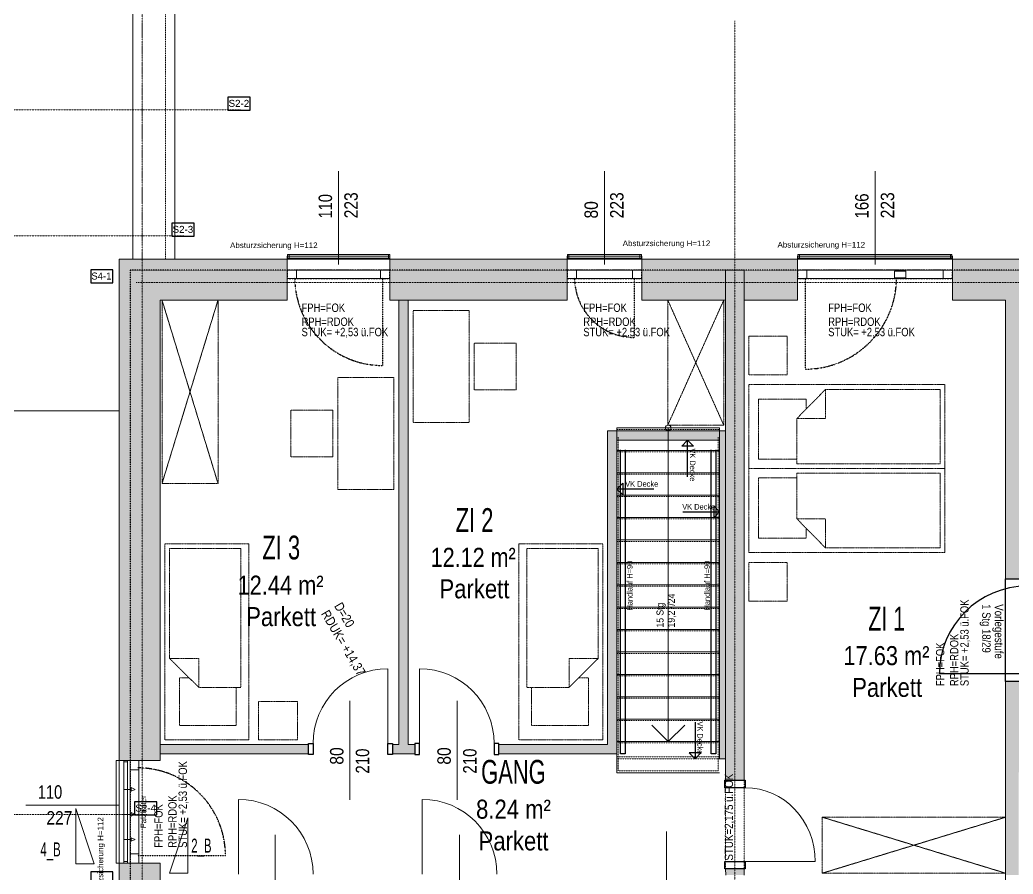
# Model space of a CAD drawing. Header units: millimetres. Extents: x -6934 to 80071, y -6018 to 26687.
# Drawn here: x 47038 to 57680, y 10260 to 19412 of the extents above; entities that cross this region are included whole.
import ezdxf

# ---------------------------------------------------------------- set-up
doc = ezdxf.new("R2010")
doc.units = ezdxf.units.MM
for name, pattern in [('AUSGEZOGEN', [0]), ('GETRENNT2_S10', [0.51, 0.25, -0.13, 0, -0.13]), ('PUNKT2_S9', [0.35, 0.15, -0.1, 0, -0.1]), ('STRICHLINIE_S4', [0.33, 0.25, -0.08]), ('STRICHPUNKT2_S5', [0.48, 0.35, -0.13]), ('VERDECKT2_S2', [0.18, 0.1, -0.08])]:
    doc.linetypes.add(name, pattern=pattern)
for name, color, linetype, lineweight in [('Achsen', 30, 'STRICHPUNKT2_S5', 20), ('Allgemein01', 7, 'AUSGEZOGEN', 13), ('Attika', 7, 'AUSGEZOGEN', 13), ('Beschriften', 7, 'AUSGEZOGEN', 13), ('Beschriftung Fenster-Tür', 7, 'AUSGEZOGEN', 13), ('Beschriftung Stiege', 7, 'AUSGEZOGEN', 13), ('Bodenfläche', 7, 'AUSGEZOGEN', 13), ('Decke', 7, 'AUSGEZOGEN', 25), ('DUA-HT-ELE-AN', 177, 'AUSGEZOGEN', 5), ('Dämmung', 7, 'AUSGEZOGEN', 13), ('EXT0000816', 255, 'AUSGEZOGEN', 5), ('EXT0001299', 255, 'AUSGEZOGEN', 5), ('Geländer_ Handlauf', 7, 'AUSGEZOGEN', 13), ('Parapethöhe 1_100', 7, 'AUSGEZOGEN', 13), ('Parapethöhe 1_50', 7, 'AUSGEZOGEN', 13), ('Raum-Beschriftung', 7, 'AUSGEZOGEN', 13), ('Schnittführung_ -körper', 7, 'GETRENNT2_S10', 50), ('statische Lüfrtung', 7, 'AUSGEZOGEN', 13), ('Text 1_1000', 7, 'AUSGEZOGEN', 13), ('Text 1_50', 7, 'AUSGEZOGEN', 13), ('Treppe', 7, 'AUSGEZOGEN', 13), ('Türen', 7, 'AUSGEZOGEN', 13), ('Wand Beton tragend', 253, 'AUSGEZOGEN', 35), ('Wand Mauerwerk tragend', 7, 'AUSGEZOGEN', 35), ('Wand Trockenbau', 7, 'AUSGEZOGEN', 13)]:
    doc.layers.add(name, color=color, linetype=linetype, lineweight=lineweight)
doc.layers.add('Möblierung AG', color=8, linetype='AUSGEZOGEN')
doc.styles.add('ARIAL', font='arial.ttf')

msp = doc.modelspace()

# ---------------------------------------------------------------- hatches: boundary and pattern name
at = {"layer": 'Wand Beton tragend', "linetype": 'AUSGEZOGEN', "lineweight": 13, "true_color": 0xe92222, "transparency": 33554687}
h = msp.add_hatch(color=22, dxfattribs=at)
h.paths.add_polyline_path([(51003, 16410), (52901, 16410), (52901, 16850), (51003, 16850)])
h.paths.add_polyline_path([(53701, 16850), (53701, 16410), (54600, 16410), (54600, 16730), (54800, 16730), (54800, 16410), (55371, 16410), (55371, 16850)])
h.paths.add_polyline_path([(58040, 16850), (57031, 16850), (57031, 16410), (58040, 16410)])
h.paths.add_polyline_path([(49903, 16410), (49903, 16850), (48101, 16850), (48101, 16410)])
at = {"layer": 'Wand Beton tragend', "linetype": 'AUSGEZOGEN', "lineweight": 13, "transparency": 33554687}
h = msp.add_hatch(color=94, dxfattribs=at)
h.paths.add_polyline_path([(54600, 16730), (54600, 11265), (54800, 11265), (54800, 16730)])
h.paths.add_polyline_path([(54800, 10250), (54800, 10315), (54600, 10315), (54601, 10250)])
at = {"layer": 'Wand Beton tragend', "linetype": 'AUSGEZOGEN', "lineweight": 13, "true_color": 0xe92222, "transparency": 33554687}
h = msp.add_hatch(color=22, dxfattribs=at)
h.paths.add_polyline_path([(48101, 16095), (48101, 11478), (48541, 11478), (48541, 16410), (48101, 16410), (48101, 16175)])
h.paths.add_polyline_path([(48540, 3045), (48100, 3045), (48100, 500), (48540, 500)])
h.paths.add_polyline_path([(48100, 4145), (48540, 4145), (48541, 5573), (48101, 5573)])
h.paths.add_polyline_path([(48541, 7220), (48220, 7220), (48220, 7420), (48541, 7420), (48541, 8311), (48101, 8311), (48101, 6673), (48541, 6673)])
h.paths.add_polyline_path([(48101, 9411), (48541, 9411), (48541, 10378), (48101, 10378)])
h = msp.add_hatch(color=22, dxfattribs=at)
h.paths.add_polyline_path([(58040, 13425), (58040, 16410), (57600, 16410), (57600, 13425)])
h.paths.add_polyline_path([(58040, 11350), (58040, 12325), (57600, 12325), (57600, 11350)])
msp.add_hatch(color=22, dxfattribs=at).paths.add_polyline_path([(57740, 10250), (57740, 11350), (57600, 11350), (57600, 10250)])
at = {"layer": 'Wand Trockenbau', "linetype": 'AUSGEZOGEN', "lineweight": 13, "transparency": 33554687}
for points in [[(51100, 16410), (51100, 11650), (51200, 11650), (51200, 16410)], [(53335, 15010), (53335, 11650), (53435, 11650), (53435, 15010)], [(54600, 15010), (53435, 15010), (53435, 14910), (54600, 14910)], [(54600, 11495), (54600, 14910), (54535, 14910), (54535, 11495)]]:
    msp.add_hatch(color=30, dxfattribs=at).paths.add_polyline_path(points)
h = msp.add_hatch(color=30, dxfattribs=at)
h.paths.add_polyline_path([(48541, 11550), (50130, 11550), (50130, 11650), (48541, 11650)])
h.paths.add_polyline_path([(52170, 11550), (53435, 11550), (53435, 11650), (52170, 11650)])
h.paths.add_polyline_path([(51270, 11650), (51030, 11650), (51030, 11550), (51270, 11550)])

# ---------------------------------------------------------------- linework, layer by layer
at = {"layer": 'Achsen', "color": 8, "linetype": 'PUNKT2_S9', "lineweight": 13, "transparency": 33554687}
for p, q in [((48350, 26380), (48350, -2517)), ((54700, 19400), (54700, -2517)), ((-3882, 18450), (49404, 18450)), ((-3882, 17100), (48804, 17100)), ((79970, 16600), (48284, 16600)), ((-3882, 10900), (48404, 10900))]:
    msp.add_line(p, q, dxfattribs=at)
at = {"layer": 'Achsen', "color": 8, "linetype": 'AUSGEZOGEN', "lineweight": -3, "transparency": 33554687}
for points in [[(49267, 18444), (49504, 18444), (49504, 18584), (49267, 18584), (49267, 18444)], [(48667, 17094), (48904, 17094), (48904, 17234), (48667, 17234), (48667, 17094)], [(47797, 16594), (48034, 16594), (48034, 16734), (47797, 16734), (47797, 16594)], [(48267, 10894), (48505, 10894), (48505, 11034), (48267, 11034), (48267, 10894)], [(47797, 10144), (48035, 10144), (48035, 10284), (47797, 10284), (47797, 10144)]]:
    msp.add_lwpolyline(points, dxfattribs=at)
at = {"layer": 'Allgemein01', "color": 7, "linetype": 'AUSGEZOGEN', "lineweight": 9, "transparency": 33554687}
msp.add_lwpolyline([(48250, 16850), (48250, 23850), (38800, 23850)], dxfattribs=at)
at = {"layer": 'Allgemein01', "color": 252, "linetype": 'AUSGEZOGEN', "lineweight": 5, "transparency": 33554687}
msp.add_lwpolyline([(48101, 15225), (43978, 15225), (43978, 9310)], dxfattribs=at)
at = {"layer": 'Attika', "color": 7, "linetype": 'AUSGEZOGEN', "lineweight": 13, "transparency": 33554687}
msp.add_lwpolyline([(48700, 24300), (48700, 16850)], dxfattribs=at)
at = {"layer": 'Beschriften', "color": 7, "linetype": 'AUSGEZOGEN', "lineweight": -3, "transparency": 33554687}
for points in [[(54192, 14910), (54129, 14846)], [(54192, 14517), (54192, 14910), (54256, 14846), (54129, 14846)], [(53435, 14386), (53499, 14450), (53499, 14322)], [(53829, 14386), (53435, 14386), (53499, 14322)], [(54142, 14141), (54535, 14141), (54472, 14204), (54472, 14077)], [(54535, 14141), (54472, 14077)], [(54272, 11888), (54272, 11495), (54208, 11559)], [(54272, 11495), (54335, 11559), (54208, 11559)]]:
    msp.add_lwpolyline(points, dxfattribs=at)
at = {"layer": 'Beschriftung Fenster-Tür', "color": 7, "linetype": 'AUSGEZOGEN', "lineweight": 9, "transparency": 33554687}
for p, q in [((50453, 16790), (50453, 17790)), ((53301, 16790), (53301, 17790)), ((56201, 16790), (56201, 17790)), ((50575, 12115), (50575, 11057)), ((51725, 12115), (51725, 11057)), ((48101, 10998), (47101, 10998)), ((49775, 10680), (49775, 9622)), ((51750, 10680), (51750, 9622)), ((53965, 10715), (53965, 9657))]:
    msp.add_line(p, q, dxfattribs=at)
at = {"layer": 'Decke', "color": 7, "linetype": 'VERDECKT2_S2', "lineweight": -3, "transparency": 33554687}
for p, q in [((57980, 16730), (48220, 16730)), ((48220, 16730), (48220, 120))]:
    msp.add_line(p, q, dxfattribs=at)
at = {"layer": 'Decke', "color": 7, "linetype": 'VERDECKT2_S2', "lineweight": 5, "transparency": 33554687}
for p, q in [((53435, 14910), (53435, 11495)), ((53435, 14910), (54535, 14910)), ((53435, 11495), (54535, 11495))]:
    msp.add_line(p, q, dxfattribs=at)
at = {"layer": 'DUA-HT-ELE-AN', "color": 250, "linetype": 'AUSGEZOGEN', "lineweight": 5, "transparency": 33554687}
msp.add_line((53435, 14910), (54535, 14910), dxfattribs=at)
at = {"layer": 'Dämmung', "color": 7, "linetype": 'AUSGEZOGEN', "lineweight": 9, "transparency": 33554687}
for p, q in [((51003, 16850), (49903, 16850)), ((53701, 16850), (52901, 16850)), ((48101, 11478), (48101, 10378))]:
    msp.add_line(p, q, dxfattribs=at)
at = {"layer": 'Dämmung', "color": 7, "linetype": 'AUSGEZOGEN', "lineweight": 13, "transparency": 33554687}
msp.add_line((57031, 16850), (55371, 16850), dxfattribs=at)
at = {"layer": 'EXT0000816', "color": 255, "linetype": 'AUSGEZOGEN', "lineweight": 5, "transparency": 33554687}
for p, q in [((53435, 14910), (53485, 14910)), ((53536, 14910), (54435, 14910)), ((54485, 14910), (54535, 14910))]:
    msp.add_line(p, q, dxfattribs=at)
at = {"layer": 'EXT0001299', "color": 255, "linetype": 'AUSGEZOGEN', "lineweight": 13, "transparency": 33554687}
msp.add_line((53536, 14910), (54435, 14910), dxfattribs=at)
at = {"layer": 'Geländer_ Handlauf', "color": 7, "linetype": 'AUSGEZOGEN', "lineweight": 5, "transparency": 33554687}
for p, q in [((49907, 16900), (51002, 16900)), ((49907, 16860), (49907, 16900)), ((51002, 16860), (49907, 16860)), ((49923, 16900), (49923, 16860)), ((50986, 16860), (50986, 16900)), ((51002, 16900), (51002, 16860)), ((52905, 16860), (52905, 16900)), ((52905, 16900), (53697, 16900)), ((53697, 16860), (52905, 16860)), ((52921, 16900), (52921, 16860)), ((53681, 16860), (53681, 16900)), ((53697, 16900), (53697, 16860)), ((55375, 16860), (55375, 16900)), ((55375, 16900), (57025, 16900)), ((57025, 16860), (55375, 16860)), ((55391, 16900), (55391, 16860)), ((57009, 16860), (57009, 16900)), ((57025, 16900), (57025, 16860)), ((48151, 11478), (48191, 11478)), ((48151, 10379), (48151, 11478)), ((48151, 11462), (48151, 11478)), ((48191, 11462), (48151, 11462)), ((48191, 11478), (48191, 10379)), ((48191, 11478), (48191, 11462)), ((48151, 10379), (48151, 10395)), ((48151, 10395), (48191, 10395)), ((48191, 10379), (48151, 10379)), ((48191, 10395), (48191, 10379))]:
    msp.add_line(p, q, dxfattribs=at)
at = {"layer": 'Geländer_ Handlauf', "color": 7, "linetype": 'AUSGEZOGEN', "lineweight": -3, "transparency": 33554687}
for points in [[(53525, 14805), (53525, 11550), (53475, 11550), (53475, 14805)], [(54495, 14805), (54495, 11550), (54445, 11550), (54445, 14805)]]:
    msp.add_lwpolyline(points, dxfattribs=at)
at = {"layer": 'Möblierung AG', "color": 8, "linetype": 'STRICHLINIE_S4', "lineweight": 9, "transparency": 33554687}
for p, q in [((48561, 14445), (48561, 16410)), ((48561, 16410), (49161, 16410)), ((48561, 16410), (49161, 14445)), ((48561, 14445), (49161, 16410)), ((49161, 16410), (49161, 14445)), ((53980, 15070), (53980, 16410)), ((53980, 16410), (54580, 16410)), ((53980, 16410), (54580, 15070)), ((53980, 15070), (54580, 16410)), ((54580, 16410), (54580, 15070)), ((51851, 16299), (51251, 16299)), ((51251, 16299), (51251, 15099)), ((51851, 15099), (51851, 16299)), ((55260, 16024), (54850, 16024)), ((54850, 16024), (54850, 15608)), ((55260, 15608), (55260, 16024)), ((51905, 15449), (51905, 15949)), ((52355, 15949), (51905, 15949)), ((52355, 15449), (52355, 15949)), ((50446, 15581), (51046, 15581)), ((50446, 14381), (50446, 15581)), ((51046, 15581), (51046, 14381)), ((54850, 15608), (55260, 15608)), ((51905, 15449), (52355, 15449)), ((54850, 13704), (54850, 15504)), ((54850, 15504), (56950, 15504)), ((55362, 15140), (55669, 15452)), ((55669, 15452), (55669, 15140)), ((56899, 15452), (55669, 15452)), ((56899, 14654), (56899, 15452)), ((56950, 15504), (56950, 13704)), ((55464, 15348), (54952, 15348)), ((54952, 15348), (54952, 14704)), ((55464, 15244), (55464, 15348)), ((49942, 15231), (50392, 15231)), ((49942, 14731), (49942, 15231)), ((50392, 14731), (50392, 15231)), ((55362, 15140), (55362, 14654)), ((55362, 15140), (55669, 15140)), ((51251, 15099), (51851, 15099)), ((54580, 15070), (53980, 15070)), ((50392, 14731), (49942, 14731)), ((54952, 14704), (55362, 14704)), ((54850, 14604), (56950, 14604)), ((55362, 14654), (56899, 14654)), ((54952, 14504), (55362, 14504)), ((54952, 13860), (54952, 14504)), ((55362, 14068), (55362, 14554)), ((55362, 14554), (56899, 14554)), ((56899, 14554), (56899, 13756)), ((49161, 14445), (48561, 14445)), ((51046, 14381), (50446, 14381)), ((55362, 14068), (55669, 13756)), ((55362, 14068), (55669, 14068)), ((55669, 13756), (55669, 14068)), ((55464, 13964), (55464, 13860)), ((55464, 13860), (54952, 13860)), ((48591, 11700), (48591, 13800)), ((48591, 13800), (49491, 13800)), ((48643, 13749), (48643, 12569)), ((49405, 13749), (48643, 13749)), ((49405, 12261), (49405, 13749)), ((49491, 13800), (49491, 11700)), ((52385, 13800), (52385, 11700)), ((53285, 13800), (52385, 13800)), ((52471, 12261), (52471, 13749)), ((52471, 13749), (53233, 13749)), ((53233, 13749), (53233, 12569)), ((53285, 11700), (53285, 13800)), ((56899, 13756), (55669, 13756)), ((56950, 13704), (54850, 13704)), ((54850, 13600), (55260, 13600)), ((54850, 13184), (54850, 13600)), ((55260, 13600), (55260, 13184)), ((55260, 13184), (54850, 13184)), ((48955, 12261), (48643, 12569)), ((48643, 12569), (48955, 12569)), ((48955, 12261), (48955, 12569)), ((52922, 12261), (53233, 12569)), ((52922, 12261), (52922, 12569)), ((53233, 12569), (52922, 12569)), ((48747, 12364), (48747, 11851)), ((48851, 12364), (48747, 12364)), ((53026, 12364), (53129, 12364)), ((53129, 12364), (53129, 11851)), ((48955, 12261), (49405, 12261)), ((49355, 11851), (49355, 12261)), ((52922, 12261), (52471, 12261)), ((52521, 11851), (52521, 12261)), ((49595, 11700), (49595, 12110)), ((49595, 12110), (50011, 12110)), ((50011, 12110), (50011, 11700)), ((48747, 11851), (49355, 11851)), ((53129, 11851), (52521, 11851)), ((49491, 11700), (48591, 11700)), ((50011, 11700), (49595, 11700)), ((52385, 11700), (53285, 11700)), ((55635, 10270), (55635, 10870)), ((55635, 10870), (57600, 10870)), ((55635, 10270), (57600, 10870)), ((57600, 10270), (55635, 10870)), ((57600, 10870), (57600, 10270)), ((57600, 10270), (55635, 10270))]:
    msp.add_line(p, q, dxfattribs=at)
at = {"layer": 'Schnittführung_ -körper', "color": 59, "linetype": 'AUSGEZOGEN', "lineweight": 9, "transparency": 33554687}
for points in [[(47636, 10371), (47636, 10962), (47834, 10371), (47636, 10371)], [(48839, 10271), (48839, 10862), (48642, 10271), (48839, 10271)]]:
    msp.add_lwpolyline(points, dxfattribs=at)
at = {"layer": 'statische Lüfrtung', "color": 7, "linetype": 'AUSGEZOGEN', "lineweight": 13, "transparency": 33554687}
for points in [[(48230, 11187), (48273, 11168), (48230, 11150), (48230, 11187)], [(48230, 11168), (48152, 11168)], [(48230, 10900), (48152, 10900)], [(48230, 10919), (48273, 10900), (48230, 10881), (48230, 10919)], [(48230, 10650), (48273, 10632), (48230, 10613), (48230, 10650)], [(48230, 10632), (48152, 10632)]]:
    msp.add_lwpolyline(points, dxfattribs=at)
at = {"layer": 'Treppe', "color": 7, "linetype": 'AUSGEZOGEN', "lineweight": 9, "transparency": 33554687}
for p, q in [((53435, 11680), (53435, 15040)), ((53435, 15040), (54535, 15040)), ((53985, 15040), (53985, 11680)), ((54535, 15040), (54535, 11680)), ((53435, 14800), (54535, 14800)), ((53435, 14560), (54535, 14560)), ((53435, 14320), (54535, 14320)), ((53435, 14080), (54535, 14080)), ((53435, 13840), (54535, 13840)), ((53435, 13600), (54535, 13600)), ((53435, 13360), (54535, 13360)), ((53435, 13120), (54535, 13120)), ((53435, 12880), (54535, 12880)), ((53435, 12640), (54535, 12640)), ((53435, 12400), (54535, 12400)), ((53435, 12160), (54535, 12160)), ((53435, 11920), (54535, 11920)), ((53985, 11680), (53809, 11857)), ((53985, 11680), (54162, 11857)), ((54535, 11680), (53435, 11680)), ((53435, 11650), (53435, 11345)), ((53435, 11345), (54535, 11345))]:
    msp.add_line(p, q, dxfattribs=at)
at = {"layer": 'Treppe', "color": 7, "linetype": 'VERDECKT2_S2', "lineweight": 9, "transparency": 33554687}
for p, q in [((54535, 15025), (53435, 15025)), ((53450, 11365), (53450, 14940)), ((54520, 11365), (54520, 14940)), ((54535, 14785), (53435, 14785)), ((54535, 14545), (53435, 14545)), ((54535, 14305), (53435, 14305)), ((54535, 14065), (53435, 14065)), ((54535, 13825), (53435, 13825)), ((53435, 13825), (53435, 13825)), ((54535, 13585), (53435, 13585)), ((54535, 13345), (53435, 13345)), ((54535, 13105), (53435, 13105)), ((54535, 12865), (53435, 12865)), ((54535, 12625), (53435, 12625)), ((54535, 12385), (53435, 12385)), ((54535, 12145), (53435, 12145)), ((54535, 11905), (53435, 11905)), ((54520, 11665), (53450, 11665)), ((54535, 11515), (53435, 11515)), ((54520, 11365), (53450, 11365))]:
    msp.add_line(p, q, dxfattribs=at)
at = {"layer": 'Treppe', "color": 7, "linetype": 'AUSGEZOGEN', "lineweight": -3, "transparency": 33554687}
msp.add_lwpolyline([(57600, 12325), (57600, 13425), (57890, 13425), (57890, 12325), (57600, 12325)], dxfattribs=at)
at = {"layer": 'Treppe', "color": 7, "linetype": 'AUSGEZOGEN', "lineweight": 5, "transparency": 33554687}
msp.add_circle((53985, 15040), 30, dxfattribs=at)
at = {"layer": 'Türen', "color": 7, "linetype": 'AUSGEZOGEN', "lineweight": 5, "transparency": 33554687}
for p, q in [((50980, 11660), (50980, 12460)), ((51320, 11660), (51320, 12460)), ((49380, 10260), (49380, 11060)), ((51350, 10260), (51350, 11060)), ((54810, 10394), (55560, 10394))]:
    msp.add_line(p, q, dxfattribs=at)
at = {"layer": 'Türen', "color": 7, "linetype": 'AUSGEZOGEN', "lineweight": -3, "transparency": 33554687}
for points in [[(50180, 11540), (50130, 11540), (50130, 11660), (50180, 11660), (50180, 11540)], [(51030, 11540), (50980, 11540), (50980, 11660), (51030, 11660), (51030, 11540)], [(51270, 11540), (51320, 11540), (51320, 11660), (51270, 11660), (51270, 11540)], [(52120, 11540), (52170, 11540), (52170, 11660), (52120, 11660), (52120, 11540)], [(54590, 11186), (54590, 11265), (54810, 11265), (54810, 11186), (54590, 11186)], [(54590, 10315), (54590, 10394), (54810, 10394), (54810, 10315), (54590, 10315)]]:
    msp.add_lwpolyline(points, dxfattribs=at)
at = {"layer": 'Türen', "color": 7, "linetype": 'AUSGEZOGEN', "lineweight": 5, "transparency": 33554687}
for centre, start, end in [((50980, 11660), 90, 180), ((51320, 11660), 0, 90), ((49380, 10260), 0, 90), ((51350, 10260), 0, 90)]:
    msp.add_arc(centre, 800, start, end, dxfattribs=at)
msp.add_ellipse((54810, 10394), major_axis=(0, 792), ratio=0.947368, start_param=4.712389, end_param=6.283185, dxfattribs=at)
at = {"layer": 'Wand Beton tragend', "color": 7, "linetype": 'AUSGEZOGEN', "lineweight": 18, "transparency": 33554687}
for p, q in [((49903, 16850), (48101, 16850)), ((48101, 16850), (48101, 16410)), ((49903, 16850), (49903, 16410)), ((51003, 16410), (51003, 16850)), ((52901, 16850), (51003, 16850)), ((52901, 16850), (52901, 16410)), ((53701, 16410), (53701, 16850)), ((55371, 16850), (53701, 16850)), ((55371, 16850), (55371, 16410)), ((57031, 16410), (57031, 16850)), ((58040, 16850), (57031, 16850)), ((54600, 16730), (54600, 11265)), ((54800, 16730), (54600, 16730)), ((54800, 11265), (54800, 16730)), ((48101, 16410), (48101, 16410)), ((48101, 16410), (48101, 16095)), ((48541, 16410), (49903, 16410)), ((48541, 11478), (48541, 16410)), ((51003, 16410), (52901, 16410)), ((53701, 16410), (54600, 16410)), ((54800, 16410), (55371, 16410)), ((57031, 16410), (57600, 16410)), ((57600, 16410), (57600, 13425)), ((48101, 16095), (48101, 11478)), ((58040, 13425), (57600, 13425)), ((57600, 12325), (58040, 12325)), ((57600, 12325), (57600, 9755)), ((48311, 11478), (48101, 11478)), ((48541, 11478), (48311, 11478)), ((54800, 11265), (54600, 11265)), ((48101, 10378), (48311, 10378)), ((48101, 10378), (48101, 9411)), ((48311, 10378), (48541, 10378)), ((48541, 9411), (48541, 10378)), ((54600, 10315), (54800, 10315)), ((54600, 10315), (54601, 10250)), ((54800, 10250), (54800, 10315))]:
    msp.add_line(p, q, dxfattribs=at)
at = {"layer": 'Wand Beton tragend', "color": 5, "linetype": 'PUNKT2_S9', "lineweight": -3, "transparency": 33554687}
for p, q in [((51003, 16730), (49903, 16730)), ((49903, 16730), (49903, 16640)), ((51003, 16640), (51003, 16730)), ((53701, 16730), (52901, 16730)), ((52901, 16730), (52901, 16640)), ((53701, 16640), (53701, 16730)), ((57031, 16730), (55371, 16730)), ((55371, 16730), (55371, 16640)), ((57031, 16640), (57031, 16730)), ((49903, 16640), (51003, 16640)), ((52901, 16640), (53701, 16640)), ((55371, 16640), (57031, 16640))]:
    msp.add_line(p, q, dxfattribs=at)
at = {"layer": 'Wand Beton tragend', "color": 7, "linetype": 'VERDECKT2_S2', "lineweight": -3, "transparency": 33554687}
for p, q in [((50923, 16650), (50923, 15710)), ((53621, 16650), (53621, 16010)), ((55451, 16650), (55451, 15670)), ((48301, 10458), (49241, 10458))]:
    msp.add_line(p, q, dxfattribs=at)
at = {"layer": 'Wand Beton tragend', "color": 7, "linetype": 'AUSGEZOGEN', "lineweight": -3, "transparency": 33554687}
msp.add_line((57830, 12405), (56890, 12405), dxfattribs=at)
at = {"layer": 'Wand Beton tragend', "color": 5, "linetype": 'PUNKT2_S9', "lineweight": 13, "transparency": 33554687}
for p, q in [((48221, 11478), (48221, 10378)), ((48311, 11478), (48221, 11478)), ((48311, 10378), (48311, 11478)), ((48221, 10378), (48311, 10378))]:
    msp.add_line(p, q, dxfattribs=at)
at = {"layer": 'Wand Beton tragend', "color": 7, "linetype": 'VERDECKT2_S2', "lineweight": 9, "transparency": 33554687}
for p, q in [((54600, 11265), (54600, 10365)), ((54800, 10315), (54800, 11265)), ((54600, 10365), (54600, 10315))]:
    msp.add_line(p, q, dxfattribs=at)
at = {"layer": 'Wand Beton tragend', "color": 7, "linetype": 'AUSGEZOGEN', "lineweight": 13, "transparency": 33554687}
for points in [[(51003, 16640), (49903, 16640), (49903, 16880)], [(49903, 16880), (51003, 16880)], [(51003, 16880), (51003, 16640)], [(52901, 16880), (53701, 16880)], [(53701, 16640), (52901, 16640), (52901, 16880)], [(53701, 16880), (53701, 16640)], [(57031, 16880), (55371, 16880)], [(55371, 16880), (55371, 16640), (57031, 16640)], [(57031, 16640), (57031, 16880)], [(51003, 16730), (49903, 16730)], [(50003, 16640), (50003, 16730)], [(50903, 16730), (50903, 16640)], [(52901, 16730), (53701, 16730)], [(53001, 16640), (53001, 16730)], [(53601, 16640), (53601, 16730)], [(57031, 16730), (55371, 16730)], [(55471, 16730), (55471, 16640)], [(56411, 16720), (56531, 16720), (56531, 16650)], [(56411, 16720), (56411, 16650), (56531, 16650)], [(56931, 16640), (56931, 16730)], [(48311, 11478), (48071, 11478), (48071, 10378), (48311, 10378)], [(48221, 10378), (48221, 11478)], [(48221, 11478), (48221, 11378)], [(48311, 11378), (48311, 11478)], [(48311, 10478), (48311, 11378), (48221, 11378), (48221, 10478)], [(48311, 10378), (48311, 10478), (48221, 10478), (48221, 10378)]]:
    msp.add_lwpolyline(points, dxfattribs=at)
at = {"layer": 'Wand Beton tragend', "color": 7, "linetype": 'VERDECKT2_S2', "lineweight": -3, "transparency": 33554687}
for centre, radius, start, end in [((50923, 16650), 940, 180, 270), ((53621, 16650), 640, 180, 270), ((55451, 16650), 980, 270, 0), ((48301, 10458), 940, 359.9986, 89.9986)]:
    msp.add_arc(centre, radius, start, end, dxfattribs=at)
at = {"layer": 'Wand Beton tragend', "color": 7, "linetype": 'AUSGEZOGEN', "lineweight": -3, "transparency": 33554687}
msp.add_arc((57830, 12405), 940, 90, 180, dxfattribs=at)
at = {"layer": 'Wand Mauerwerk tragend', "color": 7, "linetype": 'VERDECKT2_S2', "lineweight": 5, "transparency": 33554687}
for p, q in [((48600, 24200), (48600, 16850)), ((48350, 23950), (48350, 16850))]:
    msp.add_line(p, q, dxfattribs=at)
at = {"layer": 'Wand Trockenbau', "color": 7, "linetype": 'AUSGEZOGEN', "lineweight": 13, "transparency": 33554687}
for p, q in [((51100, 16410), (51100, 11650)), ((51200, 16410), (51100, 16410)), ((51200, 11650), (51200, 16410)), ((53335, 15010), (53335, 11650)), ((54600, 15010), (53335, 15010)), ((54600, 11495), (54600, 15010)), ((53435, 14910), (54535, 14910)), ((53435, 11550), (53435, 14910)), ((54535, 14910), (54535, 11495)), ((50130, 11650), (48541, 11650)), ((48541, 11650), (48541, 11550)), ((50130, 11650), (50130, 11550)), ((51030, 11550), (51030, 11650)), ((51100, 11650), (51030, 11650)), ((51270, 11650), (51200, 11650)), ((51270, 11650), (51270, 11550)), ((52170, 11550), (52170, 11650)), ((53335, 11650), (52170, 11650)), ((48541, 11550), (50130, 11550)), ((51030, 11550), (51270, 11550)), ((52170, 11550), (53435, 11550)), ((54535, 11495), (54600, 11495))]:
    msp.add_line(p, q, dxfattribs=at)

# ---------------------------------------------------------------- texts
at = {"layer": 'Achsen', "color": 8, "linetype": 'AUSGEZOGEN', "lineweight": -3, "transparency": 33554687, "char_height": 75, "attachment_point": 7, "rotation": 0.0019, "style": 'ARIAL'}
for s, insert, width in [('\\W1.00;S2-2', (49274, 18479), 258.62), ('\\W1.00;S2-3', (48674, 17129), 258.62), ('\\W0.97;S4-1', (47804, 16629), 257.69), ('\\W1.00;S2-4', (48275, 10929), 258.62)]:
    msp.add_mtext(s, dxfattribs=dict(at, insert=insert, width=width))
at = {"layer": 'Beschriften', "color": 7, "linetype": 'AUSGEZOGEN', "lineweight": -3, "transparency": 33554687, "char_height": 60, "attachment_point": 7, "style": 'ARIAL'}
for insert, width, rotation in [((54216, 14821), 335.6, 269.9958), ((53524, 14410), 335.59, 359.9958), ((54135, 14165), 335.6, 0.0042), ((54296, 11896), 335.6, 270.0042)]:
    msp.add_mtext('\\W0.83;VK Decke', dxfattribs=dict(at, insert=insert, width=width, rotation=rotation))
at = {"layer": 'Beschriftung Fenster-Tür', "color": 7, "linetype": 'AUSGEZOGEN', "lineweight": -3, "transparency": 33554687, "char_height": 144, "attachment_point": 7, "style": 'ARIAL'}
for s, insert, width, rotation in [('\\W0.78;110', (50385, 17284), 335.6, 90), ('\\W0.83;223', (50660, 17286), 339.26, 90), ('\\W0.83;80', (53233, 17284), 245.88, 90), ('\\W0.83;223', (53508, 17286), 339.26, 90), ('\\W0.80;166', (56133, 17284), 337.38, 90), ('\\W0.83;223', (56408, 17286), 339.26, 90), ('\\W0.83;80', (50507, 11433), 245.88, 90), ('\\W0.83;80', (51657, 11433), 245.88, 90), ('\\W0.80;210', (50783, 11337), 337.38, 90), ('\\W0.80;210', (51933, 11337), 337.38, 90), ('\\W0.78;110', (47230, 11066), 335.6, 359.9986), ('\\W0.83;227', (47322, 10791), 339.28, 359.9986)]:
    msp.add_mtext(s, dxfattribs=dict(at, insert=insert, width=width, rotation=rotation))
at = {"layer": 'Beschriftung Stiege', "color": 7, "linetype": 'AUSGEZOGEN', "lineweight": -3, "transparency": 33554687, "attachment_point": 7, "style": 'ARIAL'}
for s, insert, char_height, width, rotation in [('\\W0.83;Handlauf H=90', (53603, 13084), 60, 492.81, 90), ('\\W0.83;Handlauf H=90', (54432, 13084), 60, 492.81, 90), ('\\W0.89;19,27/24', (54070, 12902), 75, 400.13, 90.0193), ('\\W0.88;15 Stg', (53957, 12902), 75, 305.59, 90.0193)]:
    msp.add_mtext(s, dxfattribs=dict(at, insert=insert, char_height=char_height, width=width, rotation=rotation))
at = {"layer": 'Bodenfläche', "color": 8, "linetype": 'AUSGEZOGEN', "lineweight": 13, "transparency": 33554687, "char_height": 204, "attachment_point": 7, "rotation": 360, "style": 'ARIAL'}
for insert, width in [((51534, 13212), 837.08), ((49463, 12914), 837.08), ((55956, 12156), 837.07), ((51953, 10511), 837.08)]:
    msp.add_mtext('\\W0.83;Parkett', dxfattribs=dict(at, insert=insert, width=width))
at = {"layer": 'Parapethöhe 1_100', "color": 7, "linetype": 'AUSGEZOGEN', "lineweight": -3, "transparency": 33554687, "char_height": 90, "attachment_point": 7, "style": 'ARIAL'}
for insert, width, rotation in [((50056, 16282), 502.75, 0.0042), ((53075, 16282), 502.74, 0.0042), ((55699, 16282), 502.74, 0.0042), ((56945, 12274), 502.76, 90.0042), ((48569, 10542), 502.74, 90.0042)]:
    msp.add_mtext('\\W0.80;FPH=FOK', dxfattribs=dict(at, insert=insert, width=width, rotation=rotation))
at = {"layer": 'Parapethöhe 1_50', "color": 7, "linetype": 'AUSGEZOGEN', "lineweight": -3, "transparency": 33554687, "char_height": 90, "attachment_point": 7, "style": 'ARIAL'}
for s, insert, width, rotation in [('\\W0.80;RPH=RDOK', (50056, 16132), 597.81, 0.0042), ('\\W0.80;RPH=RDOK', (53075, 16132), 597.81, 0.0042), ('\\W0.80;RPH=RDOK', (55699, 16132), 597.82, 0.0042), ('\\W0.80;STUK= +2,53 ü.FOK', (50056, 16006), 964.03, 0.0042), ('\\W0.80;STUK= +2,53 ü.FOK', (53075, 16006), 964.03, 0.0042), ('\\W0.80;STUK= +2,53 ü.FOK', (55699, 16006), 964.03, 0.0042), ('\\W0.80;STUK= +2,53 ü.FOK', (57221, 12274), 964.03, 90.0042), ('\\W0.80;RPH=RDOK', (57095, 12274), 597.82, 90.0042), ('\\W0.80;STUK= +2,53 ü.FOK', (48845, 10542), 964.03, 90.0042), ('\\W0.80;RPH=RDOK', (48719, 10542), 597.82, 90.0042)]:
    msp.add_mtext(s, dxfattribs=dict(at, insert=insert, width=width, rotation=rotation))
at = {"layer": 'Raum-Beschriftung', "color": 8, "linetype": 'AUSGEZOGEN', "lineweight": 13, "transparency": 33554687, "attachment_point": 7, "rotation": 360, "style": 'ARIAL'}
for s, insert, char_height, width in [('\\W0.66;ZI 2', (51707, 13926), 255, 493.57), ('\\W0.66;ZI 3', (49636, 13628), 255, 493.58), ('\\W0.81;12.12 m²', (51440, 13552), 204, 1019.47), ('\\W0.82;12.44 m²', (49370, 13254), 204, 1020.59), ('\\W0.64;ZI 1', (56129, 12870), 255, 490.97), ('\\W0.82;17.63 m²', (55862, 12496), 204, 1020.6), ('\\W0.66;GANG', (51980, 11225), 255, 784.34), ('\\W0.83;8.24 m²', (51926, 10851), 204, 889.68)]:
    msp.add_mtext(s, dxfattribs=dict(at, insert=insert, char_height=char_height, width=width))
at = {"layer": 'Schnittführung_ -körper', "color": 59, "linetype": 'AUSGEZOGEN', "lineweight": -3, "transparency": 33554687, "char_height": 150, "attachment_point": 7, "rotation": 359.9958}
for s, insert, width in [('\\W0.61;2_B', (48874, 10447), 356.62), ('\\W0.61;4_B', (47258, 10407), 356.63)]:
    msp.add_mtext(s, dxfattribs=dict(at, insert=insert, width=width))
at = {"layer": 'statische Lüfrtung', "color": 59, "linetype": 'AUSGEZOGEN', "lineweight": -3, "transparency": 33554687, "insert": (48392, 10750), "char_height": 60, "width": 384.77, "attachment_point": 7, "rotation": 90.0006, "style": 'ARIAL'}
msp.add_mtext('\\W1.03;Falzlüfter', dxfattribs=at)
at = {"layer": 'Text 1_1000', "color": 7, "linetype": 'AUSGEZOGEN', "lineweight": -3, "transparency": 33554687, "insert": (54696, 10405), "char_height": 90, "width": 971.96, "attachment_point": 7, "rotation": 89.9995, "style": 'ARIAL'}
msp.add_mtext('\\W0.83;STUK=2,175 ü.FOK', dxfattribs=at)
at = {"layer": 'Text 1_50', "color": 8, "linetype": 'AUSGEZOGEN', "lineweight": -3, "transparency": 33554687, "attachment_point": 7, "style": 'ARIAL'}
for s, insert, char_height, width, rotation in [('\\W1.02;Absturzsicherung H=112', (49290, 16949), 60, 975.66, 0.0006), ('\\W1.02;Absturzsicherung H=112', (53497, 16970), 60, 975.66, 0.0006), ('\\W1.02;Absturzsicherung H=112', (55156, 16955), 60, 975.66, 0.0006), ('\\W0.83;RDUK= +14,37', (50246, 13041), 100, 830.75, 300.5496), ('\\W0.83;D=20', (50401, 13132), 100, 323.03, 300.5496), ('\\W1.02;Absturzsicherung H=112', (47949, 9932), 60, 975.66, 90.0006)]:
    msp.add_mtext(s, dxfattribs=dict(at, insert=insert, char_height=char_height, width=width, rotation=rotation))
at = {"layer": 'Treppe', "color": 7, "linetype": 'AUSGEZOGEN', "lineweight": -3, "transparency": 33554687, "char_height": 90, "attachment_point": 7, "rotation": 270, "style": 'ARIAL'}
for s, insert, width in [('\\W0.81;1 Stg 18/29', (57322, 13152), 572.46), ('\\W0.83;Vorlegestufe', (57457, 13152), 625.62)]:
    msp.add_mtext(s, dxfattribs=dict(at, insert=insert, width=width))

doc.saveas('drawing.dxf')
